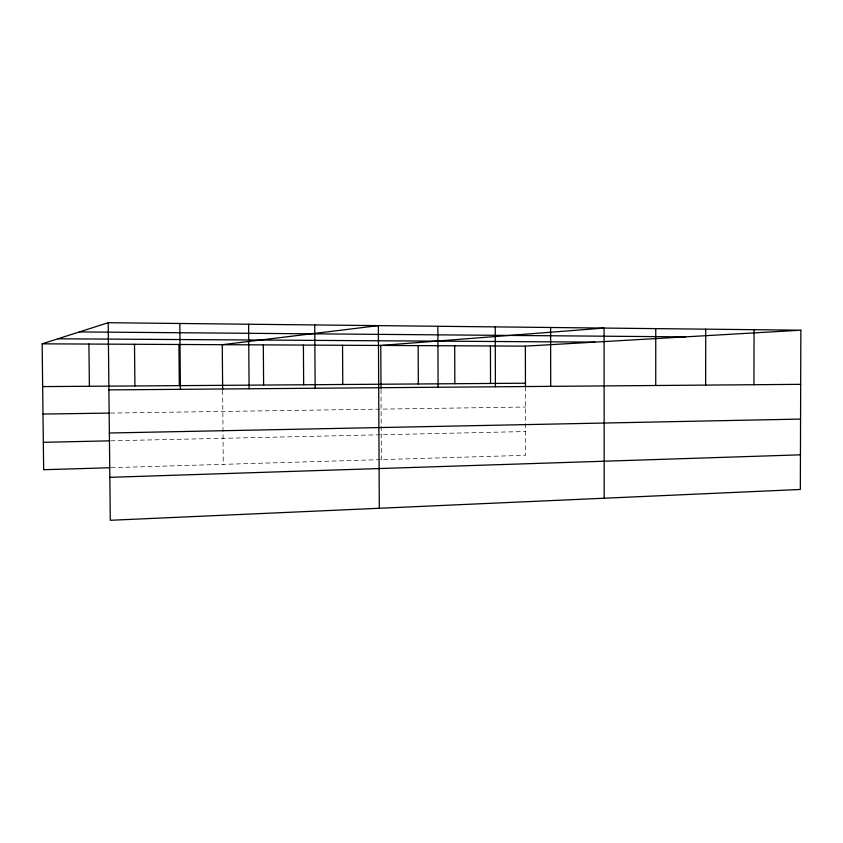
<?xml version="1.0" encoding="UTF-8"?>
<svg xmlns="http://www.w3.org/2000/svg" width="843" height="843" viewBox="0 0 843 843"><rect width="100%" height="100%" fill="white"/><g stroke="black" fill="none" stroke-linecap="round" stroke-linejoin="round"><path stroke-width="0.63" stroke-dasharray="4.21 3.16" d="M111.065 467.707L525.611 455.304L525.463 388.233M110.781 440.815L525.558 431.542M110.486 413.081L525.505 407.032M222.657 390.562L223.269 464.345M381.015 389.477L381.373 459.625"/><path stroke-width="1.26" d="M655.738 385.493L655.759 328.622M705.654 385.093L705.728 329.17M753.937 384.703L754.063 329.687M800.85 330.193L800.334 489.467L110.296 520.289L108.199 322.711L800.85 330.193L525.368 346.136L42.15 343.828L43.657 469.72L109.769 467.749M42.15 343.828L108.199 322.711M109.843 477.338L800.45 454.82M43.33 442.322L109.485 440.847M109.369 433.007L800.565 419.076M42.993 414.061L109.19 413.102M108.916 389.898L800.671 384.334M42.656 386.6L525.452 383.217M57.914 338.791L594.863 342.121M79.39 331.921L685.612 336.863M88.926 344.049L89.39 386.273M179.812 323.48L180.413 389.329M178.937 344.481L179.317 385.641M134.501 344.271L134.922 385.957M263.311 344.882L263.617 385.051M248.601 324.228L249.107 388.771M222.647 389.255L222.267 344.692L378.359 325.63L379.308 508.276M342.543 345.261L342.774 384.503M314.734 324.945L315.145 388.244M303.396 345.082L303.659 384.777M454.704 345.799L454.841 383.713M437.854 326.273L438.097 387.253M418.16 345.63L418.328 383.976M381.004 388.17L380.783 345.451L604.083 328.064L604.199 498.224M525.368 346.136L525.463 386.979M495.231 326.894L495.399 386.789M490.426 345.978L490.542 383.47M550.605 327.495L550.711 386.347"/></g></svg>
